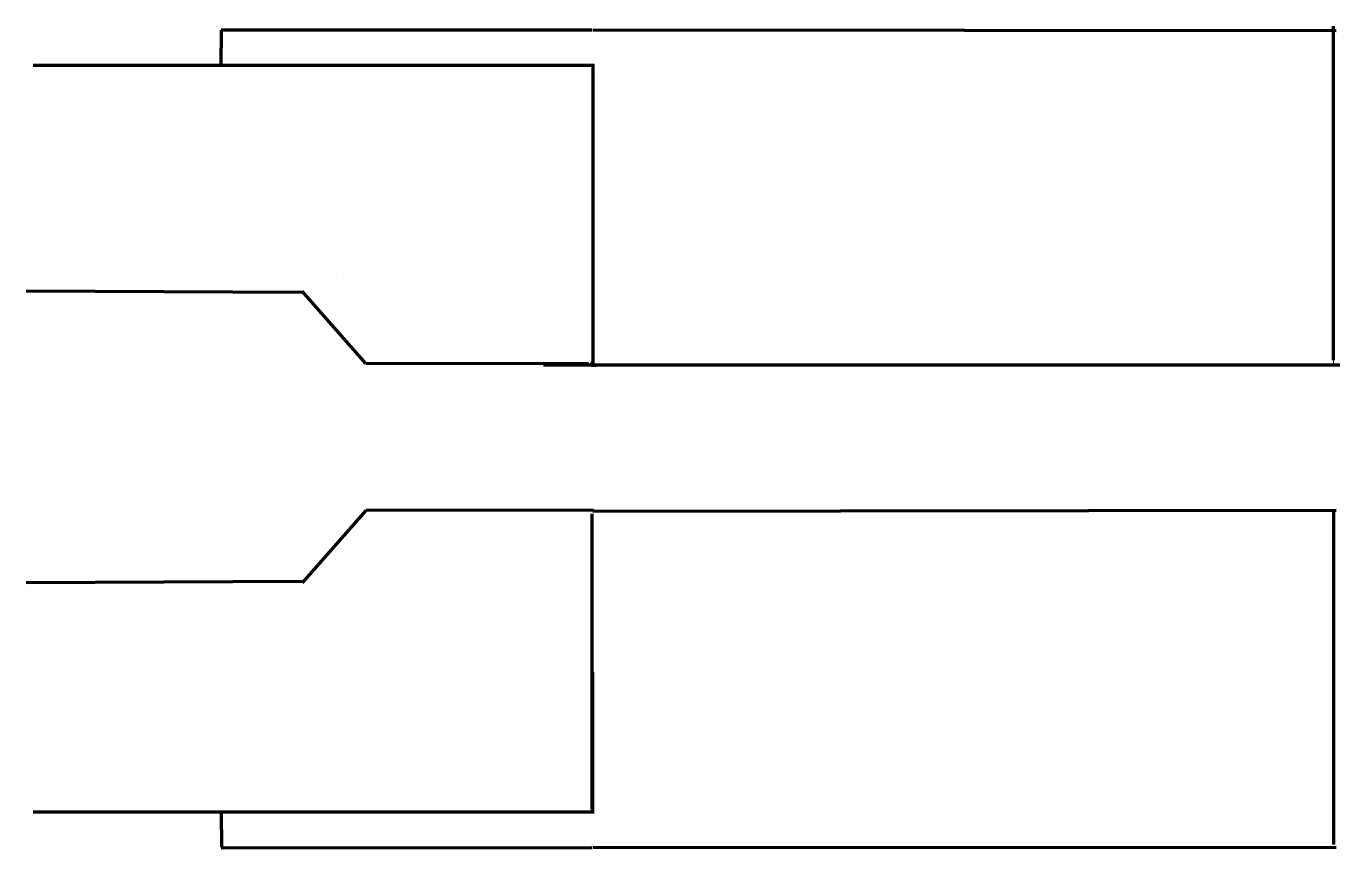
# Model space of a CAD drawing. Header units: millimetres. Extents: x -153 to 202, y -110 to 111.
import ezdxf

# ---------------------------------------------------------------- set-up
doc = ezdxf.new("R2010")
doc.units = ezdxf.units.MM
doc.linetypes.add('DASHEDX2', pattern=[38.1, 25.4, -12.7])
for name, color, linetype, lineweight in [('femaleContact', 7, 'CONTINUOUS', 158), ('nozzleCylinder', 7, 'CONTINUOUS', 100), ('nozzleFunnel', 7, 'CONTINUOUS', 100), ('ParameterLines', 8, 'DASHEDX2', 20), ('parameters', 7, 'CONTINUOUS', 0)]:
    doc.layers.add(name, color=color, linetype=linetype, lineweight=lineweight)

msp = doc.modelspace()

# ---------------------------------------------------------------- linework, layer by layer
at = {"layer": 'femaleContact'}
for p, q in [((0.61, 100.71), (-150.76, 100.71)), ((-78.25, 39.46), (-152.59, 39.8)), ((-61.04, 20.27), (-78.13, 39.8)), ((-0.9, 20.21), (-61.04, 20.27)), ((-61.04, -19.37), (-78.13, -38.9)), ((0.45, -19.31), (-61.04, -19.37)), ((0, -20.27), (0, -100.01)), ((-78.25, -38.56), (-152.59, -38.9)), ((0.61, -100.71), (-150.76, -100.71))]:
    msp.add_line(p, q, dxfattribs=at)
at = {"layer": 'nozzleCylinder'}
for p, q in [((-100.02, 110.35), (0, 110.31)), ((-100, 100.63), (-99.97, 110.21)), ((0.2, 110.31), (200.68, 110.15)), ((100.2, 110.31), (100.2, 110.31)), ((0.2, 101), (0.2, 19.37)), ((201.68, 19.82), (-13.06, 19.82)), ((200.68, -19.37), (0.2, -19.61)), ((0.2, -101), (0.2, -63)), ((-100, -100.63), (-99.97, -110.21)), ((-100.02, -110.35), (0, -110.31)), ((0.2, -110.31), (200.68, -110.15)), ((100.2, -110.31), (100.2, -110.31))]:
    msp.add_line(p, q, dxfattribs=at)
at = {"layer": 'nozzleFunnel'}
for p, q in [((199.97, 110.35), (200.13, 110.35)), ((200.26, -93.76), (200.26, -93.76))]:
    msp.add_line(p, q, dxfattribs=at)
at = {"layer": 'ParameterLines'}
msp.add_line((-66.89, 44.43), (-66.89, 44.43), dxfattribs=at)
at = {"layer": 'parameters', "color": 7, "linetype": 'CONTINUOUS', "lineweight": 70}
for p, q in [((200.02, 21.17), (200.02, 111.27)), ((200.02, -19.62), (200.02, -109.47))]:
    msp.add_line(p, q, dxfattribs=at)
at = {"layer": 'parameters', "color": 7, "linetype": 'CONTINUOUS'}
msp.add_line((200.02, 68.73), (200.02, 19.62), dxfattribs=at)
at = {"layer": 'parameters'}
msp.add_point((200.02, 110.82), dxfattribs=at)
at = {"layer": 'parameters', "color": 7, "linetype": 'CONTINUOUS', "lineweight": 70}
for p in [(0, 20.27), (0.9, 19.82)]:
    msp.add_point(p, dxfattribs=at)

doc.saveas('drawing.dxf')
